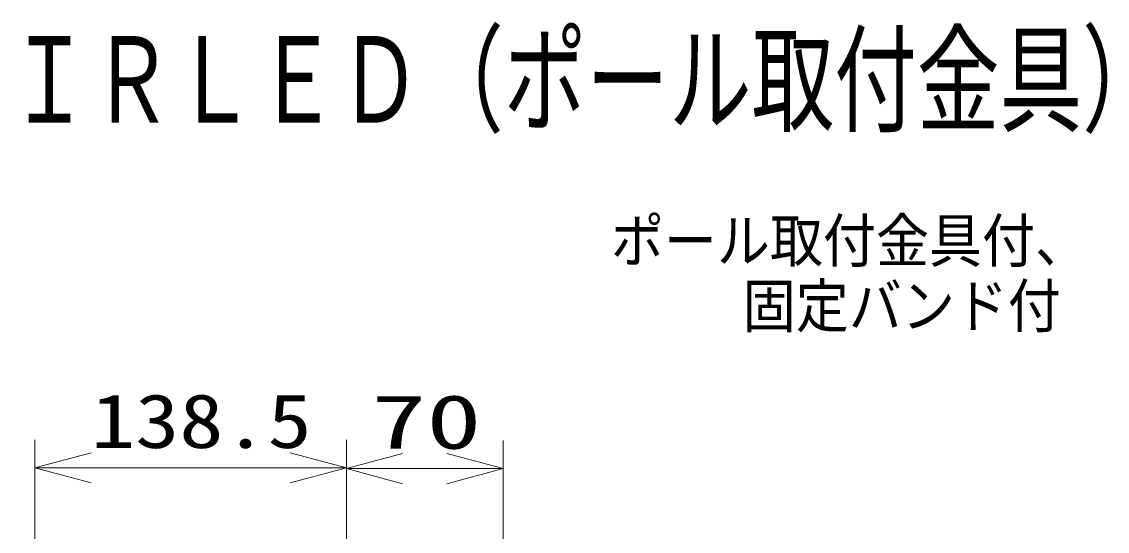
# Model space of a CAD drawing. Units: millimetres on the paper. Extents: x -63 to 65, y -59 to 60.
# Drawn here: x 16.35 to 64.63, y 36.87 to 59.55 of the extents above; entities that cross this region are included whole.
import ezdxf
from ezdxf.enums import TextEntityAlignment as Align

# ---------------------------------------------------------------- set-up
doc = ezdxf.new("R2010")
doc.units = ezdxf.units.MM
doc.layers.add('0-0_TOUROKU', color=4, linetype='Continuous')
for name, color, linetype, lineweight in [('0-1_MOJI1', 7, 'Continuous', 9), ('0-5_SUNPO', 7, 'Continuous', 9), ('0-6_0', 7, 'Continuous', 9)]:
    doc.layers.add(name, color=color, linetype=linetype, lineweight=lineweight)
doc.styles.add('ＭＳ ゴシック', font='')
doc.styles.get('ＭＳ ゴシック').set_extended_font_data('MS Gothic')

# ---------------------------------------------------------------- blocks, each defined once
blk = doc.blocks.new('_Open30')
at = {"layer": '0-6_0'}
blk.add_line((0, 0), (-1, 0), dxfattribs=at)
blk.add_lwpolyline([(-1, 0.2679), (0, 0), (-1, -0.2679)], dxfattribs=at)

msp = doc.modelspace()

# ---------------------------------------------------------------- linework, layer by layer
at = {"layer": '0-5_SUNPO'}
for p, q in [((16.934, 26.694), (16.934, 40.946)), ((30.789, 30.446), (30.789, 40.946)), ((30.789, 34.821), (30.789, 40.911)), ((37.758, 34.424), (37.758, 40.911)), ((19.434, 39.696), (28.289, 39.696)), ((33.289, 39.661), (35.258, 39.661))]:
    msp.add_line(p, q, dxfattribs=at)

# ---------------------------------------------------------------- block references
at = {"layer": '0-5_SUNPO', "xscale": 2.5, "yscale": 2.5, "rotation": 180}
for p in [(16.934, 39.696), (30.789, 39.661)]:
    msp.add_blockref('_Open30', p, dxfattribs=at)
at = {"layer": '0-5_SUNPO', "xscale": 2.5, "yscale": 2.5}
for p in [(30.789, 39.696), (37.758, 39.661)]:
    msp.add_blockref('_Open30', p, dxfattribs=at)

# ---------------------------------------------------------------- texts
at = {"layer": '0-0_TOUROKU', "style": 'ＭＳ ゴシック', "width": 0.9}
for s, p in [('ポール取付金具付、', (42.555, 48.269)), ('固定バンド付', (48.421, 45.369))]:
    msp.add_text(s, height=1.921, dxfattribs=at).set_placement(p, align=Align.BOTTOM_LEFT)
at = {"layer": '0-1_MOJI1', "style": 'ＭＳ ゴシック', "width": 0.7}
msp.add_text('屋外２ＭＰ一体型ＡＩカメラ：ＩＲＬＥＤ（ポール取付金具）', height=3.849, dxfattribs=at).set_placement((-35.712, 53.899), align=Align.BOTTOM_LEFT)
at = {"layer": '0-5_SUNPO', "style": 'ＭＳ ゴシック'}
for s, width, p in [('138.5', 1.2, (19.433, 39.859)), ('70', 1.5, (31.892, 39.823))]:
    msp.add_text(s, height=2.405, dxfattribs=dict(at, width=width)).set_placement(p, align=Align.BOTTOM_LEFT)

doc.saveas('drawing.dxf')
